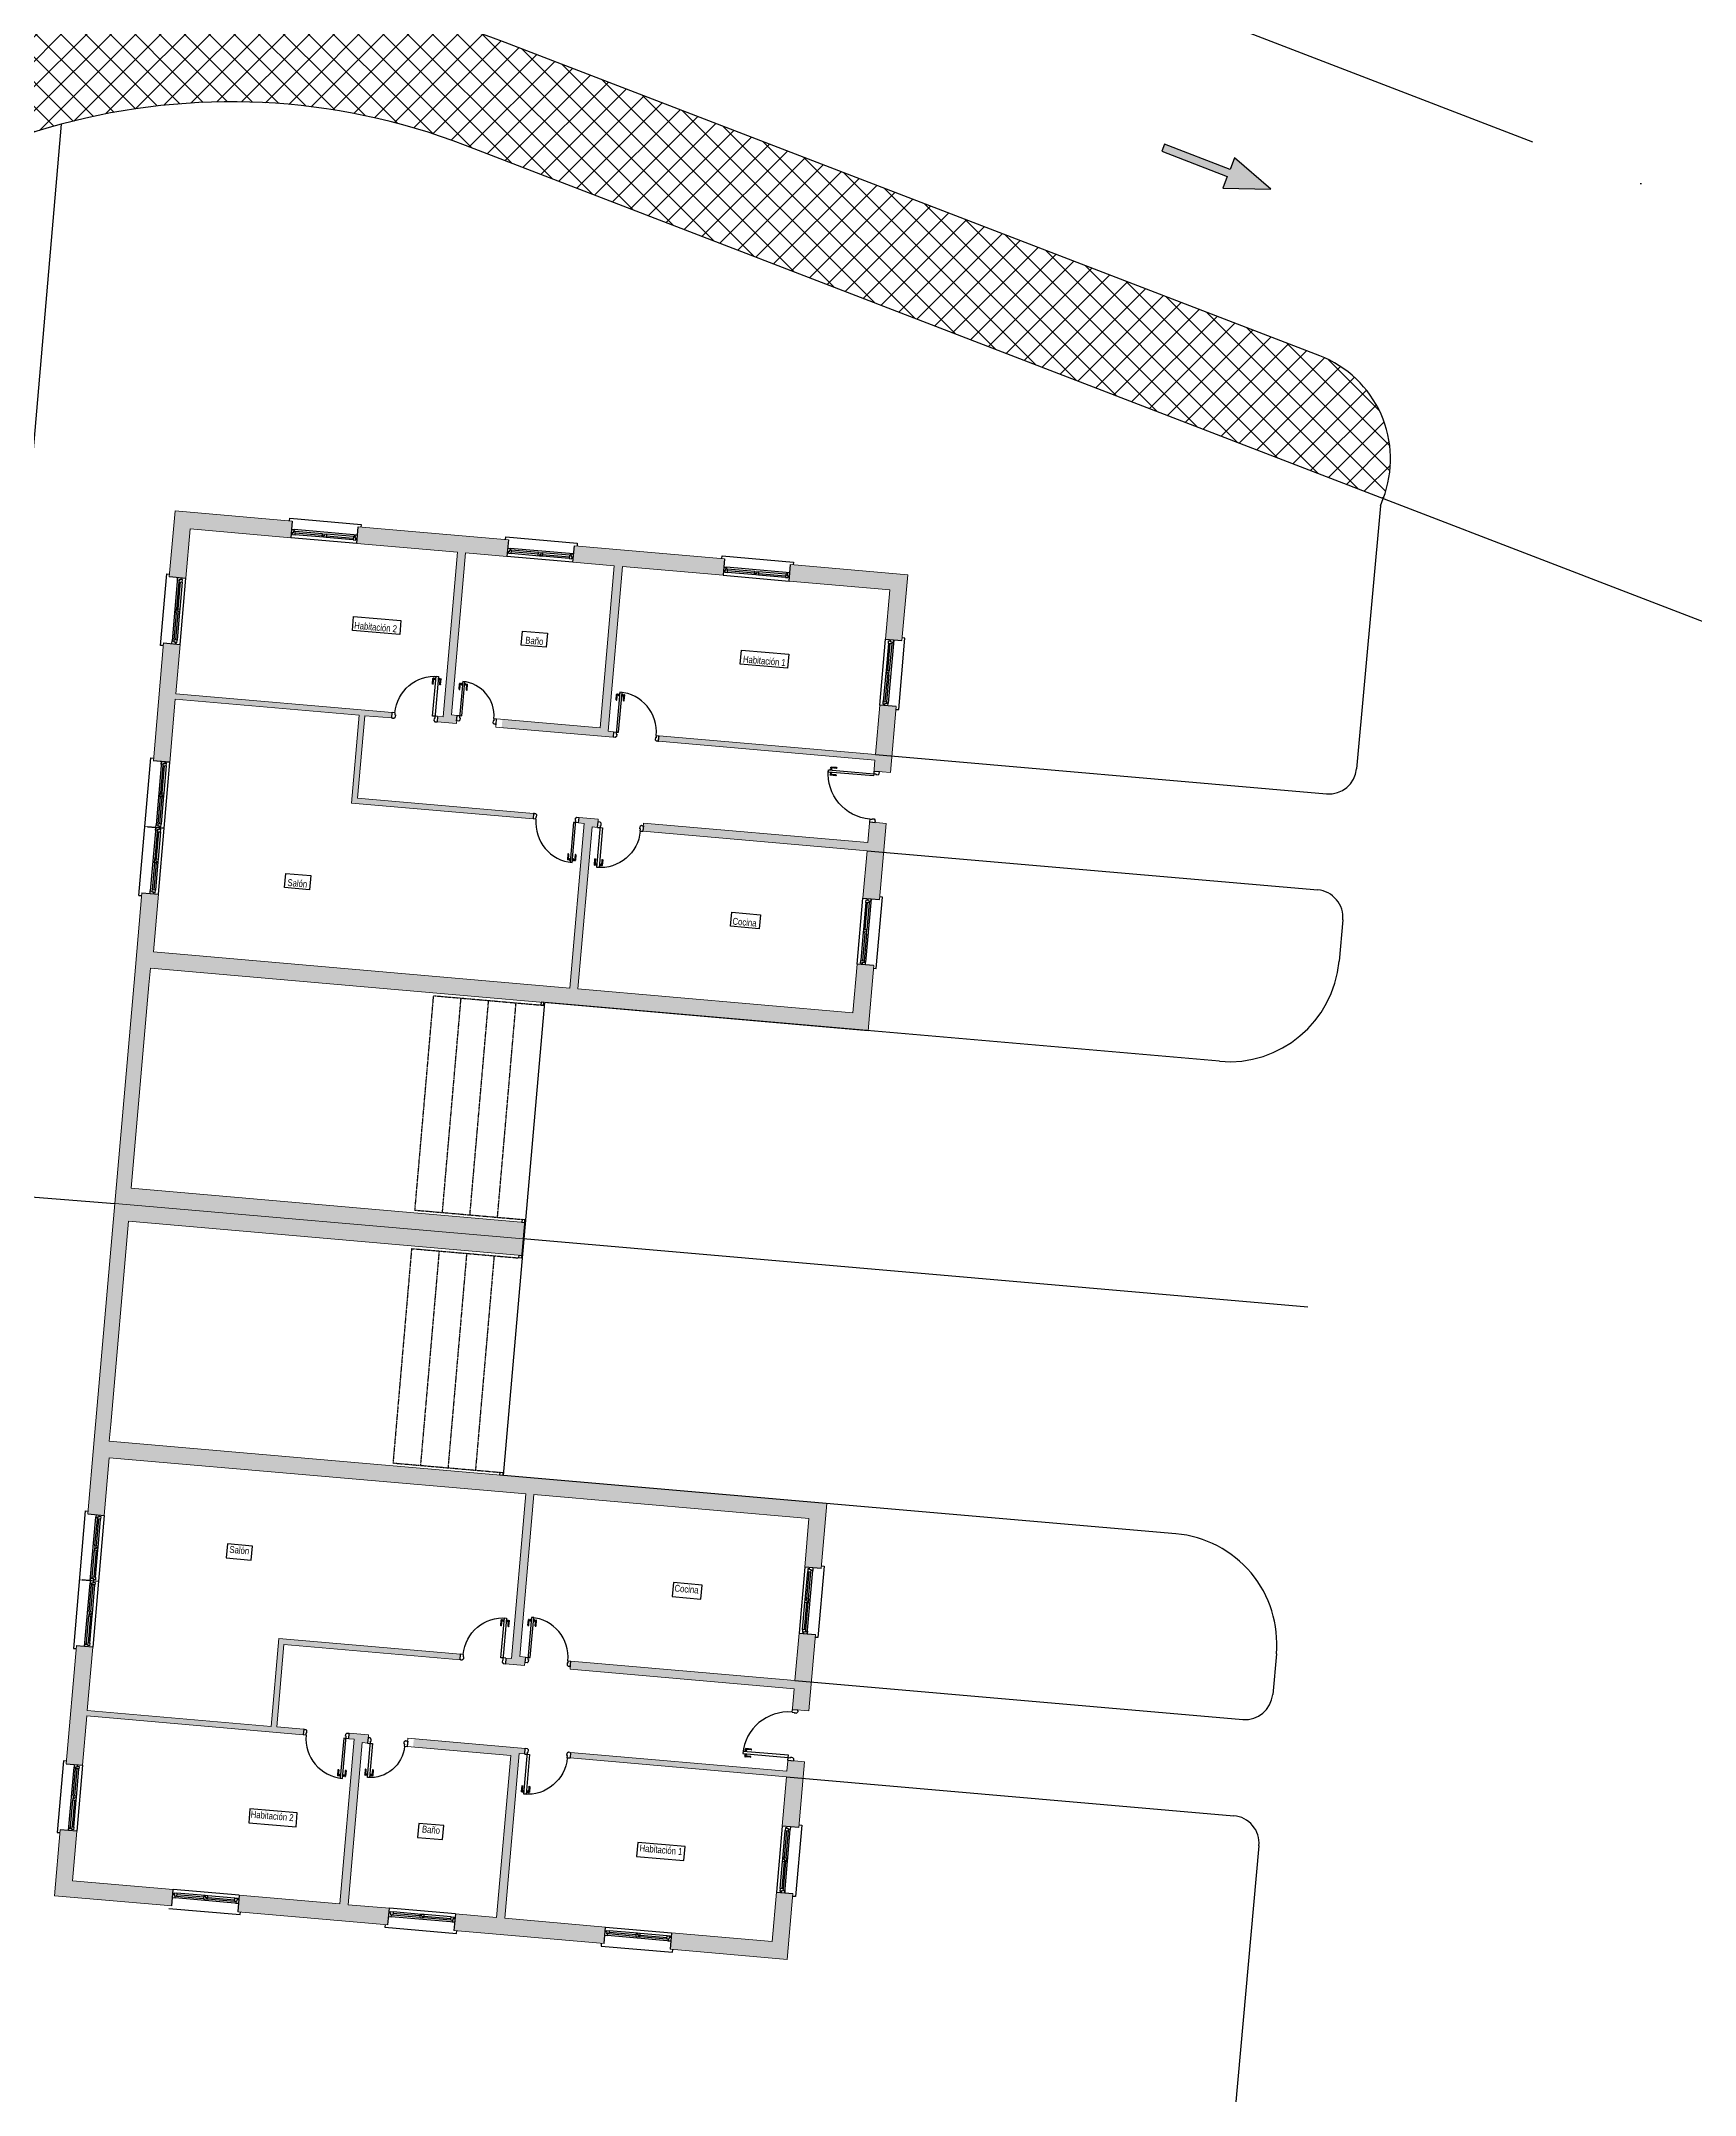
# Model space of a CAD drawing. Header units: millimetres. Extents: x 712192 to 1044287, y 40211 to 168571.
# Drawn here: x 782287 to 803728, y 118261 to 144892 of the extents above; entities that cross this region are included whole.
import ezdxf

# ---------------------------------------------------------------- set-up
doc = ezdxf.new("R2010")
doc.units = ezdxf.units.MM
doc.linetypes.add('ACAD_ISO10W100', pattern=[18, 12, -3, 0, -3])
for name, color, linetype in [('Aceras', 8, 'Continuous'), ('Carpinteria', 14, 'Continuous'), ('Cerramiento', 7, 'Continuous'), ('Cristal', 4, 'Continuous'), ('Fina', 2, 'Continuous'), ('Sombreado muros', 30, 'Continuous'), ('Textos', 5, 'Continuous')]:
    doc.layers.add(name, color=color, linetype=linetype)
for name, color, linetype, lineweight in [('Edificaciones', 6, 'Continuous', 18), ('Parcela', 1, 'Continuous', 30), ('Viales', 7, 'Continuous', 30)]:
    doc.layers.add(name, color=color, linetype=linetype, lineweight=lineweight)
doc.styles.add('basico', font='arial.ttf', dxfattribs={"width": 0.8})

# ---------------------------------------------------------------- blocks, each defined once
blk = doc.blocks.new('p825')
at = {"layer": 'Carpinteria'}
for p, q in [((-0.054, 0.68), (-0.054, 0.78)), ((-0.039, 0.785), (-0.049, 0.785)), ((-0.039, 0.68), (-0.039, 0.785)), ((-0.007, 0.785), (-0.017, 0.785)), ((-0.017, 0.765), (-0.017, 0.785)), ((-0.007, 0.765), (-0.017, 0.765)), ((-0.007, 0.754), (-0.007, 0.796)), ((0, 0.796), (-0.007, 0.796)), ((0, 0.754), (-0.007, 0.754)), ((0.04, 0.825), (0, 0.825)), ((0, 0.825), (0, 0)), ((0.04, 0), (0.04, 0.825)), ((0.04, 0.796), (0.047, 0.796)), ((0.04, 0.754), (0.047, 0.754)), ((0.047, 0.754), (0.047, 0.796)), ((0.047, 0.785), (0.057, 0.785)), ((0.047, 0.765), (0.057, 0.765)), ((0.057, 0.765), (0.057, 0.785)), ((0.079, 0.785), (0.089, 0.785)), ((0.079, 0.68), (0.079, 0.785)), ((0.094, 0.68), (0.094, 0.78)), ((-0.044, 0.675), (-0.049, 0.675)), ((0.084, 0.675), (0.089, 0.675)), ((-0.05, 0), (0, 0)), ((0, 0), (0.04, 0)), ((0, 0), (0, -0.04)), ((0.825, 0), (0.875, 0)), ((0.825, 0), (0.825, -0.04)), ((-0.01, -0.1), (-0.05, -0.1)), ((0.01, -0.08), (-0.01, -0.1)), ((0, -0.04), (0.01, -0.04)), ((0.01, -0.04), (0.01, -0.05)), ((0.01, -0.05), (0.01, -0.06)), ((0.01, -0.06), (0.01, -0.08)), ((0.825, -0.04), (0.815, -0.04)), ((0.815, -0.04), (0.815, -0.05)), ((0.815, -0.05), (0.815, -0.06)), ((0.815, -0.06), (0.815, -0.08)), ((0.815, -0.08), (0.84, -0.1)), ((0.86, -0.1), (0.84, -0.1)), ((0.86, -0.1), (0.875, -0.1))]:
    blk.add_line(p, q, dxfattribs=at)
for centre, radius, start, end in [((-0.049, 0.78), 0.005, 90, 180), ((-0.028, 0.812), 0.0294, 248.0255, 291.9745), ((-0.028, 0.738), 0.0294, 68.0255, 111.9745), ((0, 0), 0.825, 0, 90), ((0.068, 0.812), 0.0294, 248.0255, 291.9745), ((0.068, 0.738), 0.0294, 68.0255, 111.9745), ((0.089, 0.78), 0.005, 0, 90), ((-0.049, 0.68), 0.005, 180, 270), ((-0.044, 0.68), 0.005, 270, 0), ((0.084, 0.68), 0.005, 180, 270), ((0.089, 0.68), 0.005, 270, 0)]:
    blk.add_arc(centre, radius, start, end, dxfattribs=at)
at = {"layer": 'Cerramiento'}
for p, q in [((-0.05, 0), (-0.05, -0.1)), ((0.875, 0), (0.875, -0.1))]:
    blk.add_line(p, q, dxfattribs=at)
blk = doc.blocks.new('p725')
at = {"layer": 'Carpinteria'}
for p, q in [((-0.054, 0.58), (-0.054, 0.68)), ((-0.039, 0.685), (-0.049, 0.685)), ((-0.044, 0.575), (-0.049, 0.575)), ((-0.039, 0.58), (-0.039, 0.685)), ((-0.007, 0.685), (-0.017, 0.685)), ((-0.017, 0.665), (-0.017, 0.685)), ((-0.007, 0.665), (-0.017, 0.665)), ((-0.007, 0.654), (-0.007, 0.696)), ((0, 0.696), (-0.007, 0.696)), ((0, 0.654), (-0.007, 0.654)), ((0.04, 0.725), (0, 0.725)), ((0, 0.725), (0, -0.04)), ((0.04, 0), (0.04, 0.725)), ((0.04, 0.696), (0.047, 0.696)), ((0.04, 0.654), (0.047, 0.654)), ((0.047, 0.654), (0.047, 0.696)), ((0.047, 0.685), (0.057, 0.685)), ((0.047, 0.665), (0.057, 0.665)), ((0.057, 0.665), (0.057, 0.685)), ((0.079, 0.685), (0.089, 0.685)), ((0.079, 0.58), (0.079, 0.685)), ((0.084, 0.575), (0.089, 0.575)), ((0.094, 0.58), (0.094, 0.68)), ((-0.05, 0), (0, 0)), ((0, 0), (0.04, 0)), ((0.725, 0), (0.775, 0)), ((0.725, 0), (0.725, -0.04)), ((-0.01, -0.1), (-0.05, -0.1)), ((0.01, -0.08), (-0.01, -0.1)), ((0, -0.04), (0.01, -0.04)), ((0.01, -0.04), (0.01, -0.08)), ((0.725, -0.04), (0.715, -0.04)), ((0.715, -0.04), (0.715, -0.08)), ((0.74, -0.1), (0.715, -0.08)), ((0.76, -0.1), (0.74, -0.1)), ((0.76, -0.1), (0.775, -0.1))]:
    blk.add_line(p, q, dxfattribs=at)
for centre, radius, start, end in [((-0.049, 0.68), 0.005, 90, 180), ((-0.049, 0.58), 0.005, 180, 270), ((-0.044, 0.58), 0.005, 270, 0), ((-0.028, 0.712), 0.0294, 248.0255, 291.9745), ((-0.028, 0.638), 0.0294, 68.0255, 111.9745), ((0, 0), 0.725, 0, 90), ((0.068, 0.712), 0.0294, 248.0255, 291.9745), ((0.068, 0.638), 0.0294, 68.0255, 111.9745), ((0.084, 0.58), 0.005, 180, 270), ((0.089, 0.68), 0.005, 0, 90), ((0.089, 0.58), 0.005, 270, 0)]:
    blk.add_arc(centre, radius, start, end, dxfattribs=at)
at = {"layer": 'Cerramiento'}
for p, q in [((-0.05, 0), (-0.05, -0.1)), ((0.775, -0.1), (0.775, 0))]:
    blk.add_line(p, q, dxfattribs=at)
blk = doc.blocks.new('ven2')
at = {"layer": 'Carpinteria'}
for p, q in [((0, 0.5), (0.04, 0.5)), ((0.04, 0.4), (0.03, 0.4)), ((0.03, 0.4), (0.03, 0.3)), ((0.04, 0.5), (0.04, 0.4)), ((1, 0.5), (0.04, 0.5)), ((0.06, 0.4), (0.04, 0.4)), ((0.06, 0.2), (0.06, 0.4)), ((0.47, 0.4), (0.06, 0.4)), ((0.47, 0.2), (0.47, 0.4)), ((0.47, 0.4), (0.53, 0.4)), ((0.51, 0.3), (0.51, 0.4)), ((0.53, 0.4), (0.53, 0.2)), ((0.94, 0.4), (0.53, 0.4)), ((0.96, 0.4), (0.94, 0.4)), ((0.94, 0.4), (0.94, 0.2)), ((0.96, 0.4), (0.96, 0.5)), ((0.96, 0.5), (1, 0.5)), ((0.97, 0.4), (0.96, 0.4)), ((0.97, 0.3), (0.97, 0.4)), ((0.03, 0.3), (0, 0.3)), ((0.02, 0.3), (0.02, 0.2)), ((0.02, 0.2), (0.06, 0.2)), ((0.49, 0.2), (0.06, 0.2)), ((0.49, 0.2), (0.49, 0.3)), ((0.49, 0.3), (0.51, 0.3)), ((0.53, 0.2), (0.49, 0.2)), ((0.94, 0.2), (0.53, 0.2)), ((0.94, 0.2), (0.98, 0.2)), ((1, 0.3), (0.97, 0.3)), ((0.98, 0.2), (0.98, 0.3))]:
    blk.add_line(p, q, dxfattribs=at)
at = {"layer": 'Cerramiento'}
for p, q in [((0, 1), (0, 0)), ((1, 0), (1, 1))]:
    blk.add_line(p, q, dxfattribs=at)
at = {"layer": 'Cristal'}
for p, q in [((0.47, 0.3), (0.06, 0.3)), ((0.53, 0.3), (0.94, 0.3))]:
    blk.add_line(p, q, dxfattribs=at)
blk = doc.blocks.new('p625')
at = {"layer": 'Carpinteria'}
for p, q in [((-0.054, 0.48), (-0.054, 0.58)), ((-0.039, 0.585), (-0.049, 0.585)), ((-0.044, 0.475), (-0.049, 0.475)), ((-0.039, 0.48), (-0.039, 0.585)), ((-0.017, 0.565), (-0.017, 0.585)), ((-0.007, 0.585), (-0.017, 0.585)), ((-0.007, 0.565), (-0.017, 0.565)), ((0, 0.596), (-0.007, 0.596)), ((-0.007, 0.554), (-0.007, 0.596)), ((0, 0.554), (-0.007, 0.554)), ((0.04, 0.625), (0, 0.625)), ((0, 0.625), (0, -0.04)), ((0.04, 0), (0.04, 0.625)), ((0.04, 0.596), (0.047, 0.596)), ((0.04, 0.554), (0.047, 0.554)), ((0.047, 0.554), (0.047, 0.596)), ((0.047, 0.585), (0.057, 0.585)), ((0.047, 0.565), (0.057, 0.565)), ((0.057, 0.565), (0.057, 0.585)), ((0.079, 0.48), (0.079, 0.585)), ((0.079, 0.585), (0.089, 0.585)), ((0.084, 0.475), (0.089, 0.475)), ((0.094, 0.48), (0.094, 0.58)), ((-0.05, 0), (0, 0)), ((0, 0), (0.04, 0)), ((0.625, 0), (0.675, 0)), ((0.625, 0), (0.625, -0.04)), ((-0.01, -0.1), (-0.05, -0.1)), ((0.01, -0.08), (-0.01, -0.1)), ((0, -0.04), (0.01, -0.04)), ((0.01, -0.04), (0.01, -0.08)), ((0.625, -0.04), (0.615, -0.04)), ((0.615, -0.04), (0.615, -0.08)), ((0.64, -0.1), (0.615, -0.08)), ((0.66, -0.1), (0.64, -0.1)), ((0.66, -0.1), (0.675, -0.1))]:
    blk.add_line(p, q, dxfattribs=at)
for centre, radius, start, end in [((-0.049, 0.58), 0.005, 90, 180), ((-0.049, 0.48), 0.005, 180, 270), ((-0.044, 0.48), 0.005, 270, 0), ((-0.028, 0.612), 0.0294, 248.0255, 291.9745), ((-0.028, 0.538), 0.0294, 68.0255, 111.9745), ((0, 0), 0.625, 0, 90), ((0.068, 0.612), 0.0294, 248.0255, 291.9745), ((0.068, 0.538), 0.0294, 68.0255, 111.9745), ((0.084, 0.48), 0.005, 180, 270), ((0.089, 0.58), 0.005, 0, 90), ((0.089, 0.48), 0.005, 270, 0)]:
    blk.add_arc(centre, radius, start, end, dxfattribs=at)
at = {"layer": 'Cerramiento'}
for p, q in [((-0.05, -0.1), (-0.05, 0)), ((0.675, -0.1), (0.675, 0))]:
    blk.add_line(p, q, dxfattribs=at)

msp = doc.modelspace()

# ---------------------------------------------------------------- hatches: boundary and pattern name
at = {"layer": 'Aceras'}
h = msp.add_hatch(dxfattribs=at)
h.set_pattern_fill('ANSI37', color=256, scale=71.580675)
h.set_pattern_definition([(45, (270544.93, 3236.83), (-160.7032, 160.7032), []), (135, (270544.93, 3236.83), (-160.7032, -160.7032), [])])
h.paths.add_polyline_path([(757552, 126920, 0.414214), (755563, 127297), (722138, 104533), (722944, 103350)])
h.paths.add_polyline_path([(787790, 143539), (799687, 138960, 0.414214), (798865, 140810), (788304, 144875, 0.319675), (777176, 142017), (764778, 133574, 0.414214), (764401, 131584), (778150, 140948, -0.325822)])
h.paths.add_polyline_path([(824260, 129503), (824297, 129905, 0.335762), (823386, 131373), (810355, 136388, 0.414214), (808504, 135566)])
h.paths.add_polyline_path([(833260, 127573, 0.414214), (831409, 126751), (836939, 124623), (836986, 124935, 0.351854), (836085, 126485)])
h.paths.add_polyline_path([(852012, 118821, -0.378204), (856528, 111652), (854208, 97365, 0.414214), (855850, 98548), (857942, 111422, 0.375958), (852475, 120177), (844825, 123121, 0.414214), (842975, 122299)])
h.paths.add_polyline_path([(854898, 92685, 0.421729), (853678, 94333), (850815, 76534, 0.416122), (852466, 77716)])
h.paths.add_polyline_path([(851021, 68815, 0.414214), (849837, 70458), (847818, 58027), (848044, 58026, 0.369067), (849463, 59228)])
at = {"layer": 'Sombreado muros'}
h = msp.add_hatch(dxfattribs=at)
h.set_pattern_fill('SACNCR', color=256, scale=57.26454)
h.set_pattern_definition([(45, (270544.93, 3236.83), (-96.42192, 96.42192), []), (45, (270641.35, 3236.83), (-96.42192, 96.42192), [0, -136.361185])])
h.paths.add_polyline_path([(784023, 138799), (783949, 137945), (784163, 137926), (784219, 138566), (785524, 138453), (785542, 138667)])
h.paths.add_polyline_path([(788345, 138423), (786398, 138592), (786379, 138378), (787684, 138265), (787499, 136129), (787427, 136135), (787421, 136064), (787671, 136042), (787680, 136149), (787609, 136155), (787791, 138255), (788326, 138209)])
h.paths.add_polyline_path([(791147, 138179), (789201, 138348), (789182, 138134), (789717, 138088), (789534, 135988), (788268, 136098), (788259, 135991), (789703, 135865), (789709, 135936), (789638, 135943), (789824, 138079), (791129, 137965)])
h.paths.add_polyline_path([(793522, 137973), (792003, 138105), (791984, 137891), (793289, 137777), (793234, 137137), (793448, 137119)])
h.paths.add_polyline_path([(793373, 136263), (793159, 136281), (793104, 135641), (790298, 135885), (790291, 135814), (793098, 135570), (793085, 135427), (793299, 135409)])
h.paths.add_polyline_path([(793242, 134749), (793028, 134768), (793004, 134500), (790099, 134753), (790089, 134646), (792995, 134393), (792942, 133779), (793156, 133760)])
h.paths.add_polyline_path([(789247, 132603), (789430, 134703), (789501, 134697), (789510, 134804), (789261, 134826), (789254, 134755), (789326, 134748), (789140, 132612), (783742, 133082), (783807, 133829), (783593, 133848), (783509, 132886), (783243, 129821), (788538, 129361), (788557, 129575), (788521, 129578), (783456, 130018), (783685, 132656), (783704, 132870), (793008, 132060), (793081, 132905), (792867, 132923), (792813, 132293)])
h.paths.add_polyline_path([(784027, 136359), (786410, 136152), (786311, 135011), (788666, 134806), (788672, 134877), (786389, 135076), (786482, 136145), (786833, 136115), (786839, 136186), (784033, 136430), (784089, 137070), (783875, 137089), (783742, 135559), (783956, 135540)])
h.paths.add_polyline_path([(783171, 126739), (783189, 126953), (783419, 129590), (788520, 129147), (788538, 129361), (783243, 129821), (782976, 126756), (782892, 125795), (783106, 125776), (783171, 126523), (788570, 126054), (788384, 123918), (788313, 123924), (788306, 123853), (788556, 123831), (788565, 123938), (788494, 123944), (788677, 126045), (792242, 125735), (792187, 125104), (792401, 125086), (792475, 125930), (788283, 126294)])
h.paths.add_polyline_path([(792327, 124230), (792113, 124249), (792060, 123634), (789154, 123887), (789144, 123780), (792050, 123527), (792027, 123260), (792241, 123241)])
h.paths.add_polyline_path([(792184, 122582), (791970, 122600), (791957, 122458), (789151, 122702), (789145, 122630), (791951, 122386), (791895, 121746), (792109, 121728)])
h.paths.add_polyline_path([(792035, 120872), (791821, 120890), (791765, 120250), (790460, 120364), (790442, 120150), (791961, 120018)])
h.paths.add_polyline_path([(789604, 120438), (788299, 120552), (788485, 122688), (788557, 122682), (788563, 122753), (787119, 122878), (787109, 122771), (788375, 122661), (788193, 120561), (787658, 120608), (787639, 120394), (789586, 120224)])
h.paths.add_polyline_path([(786267, 120728), (786450, 122829), (786521, 122823), (786530, 122930), (786281, 122951), (786275, 122880), (786346, 122874), (786160, 120738), (784855, 120851), (784837, 120637), (786783, 120468), (786802, 120682)])
h.paths.add_polyline_path([(783999, 120926), (782694, 121039), (782750, 121679), (782536, 121698), (782462, 120844), (783981, 120712)])
h.paths.add_polyline_path([(782958, 124065), (782744, 124083), (782611, 122554), (782824, 122535), (782880, 123175), (785686, 122931), (785692, 123002), (785341, 123033), (785434, 124103), (787718, 123904), (787724, 123975), (785369, 124180), (785270, 123039), (782886, 123246)])
at = {"layer": 'Viales'}
h = msp.add_hatch(color=256, dxfattribs=at)
h.dxf.hatch_style = 1
h.paths.add_polyline_path([(798121, 146849), (798590, 146443), (798648, 146594), (799496, 146268), (799531, 146358), (798683, 146685), (798742, 146836)])
h.paths.add_polyline_path([(798228, 142973), (797759, 143380), (797701, 143228), (796853, 143554), (796818, 143464), (797666, 143137), (797608, 142986)])
h.paths.add_polyline_path([(824515, 136691), (824984, 136284), (825042, 136436), (825890, 136109), (825925, 136200), (825077, 136527), (825135, 136678)])
h.paths.add_polyline_path([(824153, 133221), (824094, 133070), (823246, 133396), (823211, 133305), (824059, 132979), (824001, 132827), (824622, 132815)])
h.paths.add_polyline_path([(854314, 125274), (854372, 125425), (853751, 125438), (854221, 125032), (854279, 125183), (855127, 124857), (855162, 124948)])
h.paths.add_polyline_path([(853859, 121562), (853390, 121969), (853331, 121817), (852483, 122144), (852448, 122053), (853296, 121726), (853238, 121575)])

# ---------------------------------------------------------------- linework, layer by layer
at = {"layer": 'Carpinteria', "linetype": 'ACAD_ISO10W100'}
for p, q in [((787134, 129734), (787376, 132514)), ((787376, 132514), (788766, 132393)), ((787490, 129703), (787732, 132483)), ((787847, 129672), (788089, 132452)), ((788204, 129641), (788445, 132421)), ((787134, 129734), (788524, 129613)), ((787090, 129235), (786849, 126455)), ((787090, 129235), (788481, 129114)), ((787447, 129204), (787205, 126424)), ((787804, 129173), (787562, 126393)), ((788160, 129142), (787918, 126362)), ((786849, 126455), (788239, 126334))]:
    msp.add_line(p, q, dxfattribs=at)
at = {"layer": 'Carpinteria'}
for p, q in [((788769, 132429), (788766, 132393)), ((788766, 132393), (788802, 132390)), ((788805, 132426), (788769, 132429)), ((788802, 132390), (788805, 132426)), ((788524, 129613), (788521, 129578)), ((788521, 129578), (788557, 129575)), ((788560, 129610), (788524, 129613)), ((788557, 129575), (788560, 129610)), ((788481, 129114), (788484, 129150)), ((788517, 129111), (788481, 129114)), ((788484, 129150), (788520, 129147)), ((788520, 129147), (788517, 129111)), ((788236, 126299), (788239, 126334)), ((788272, 126295), (788236, 126299)), ((788239, 126334), (788275, 126331)), ((788275, 126331), (788272, 126295))]:
    msp.add_line(p, q, dxfattribs=at)
at = {"layer": 'Edificaciones'}
for p, q in [((785524, 138453), (785542, 138667)), ((786379, 138378), (786398, 138592)), ((787499, 136129), (787684, 138265)), ((787609, 136155), (787791, 138255)), ((788326, 138209), (788345, 138423)), ((789182, 138134), (789201, 138348)), ((789534, 135988), (789717, 138088)), ((789638, 135943), (789824, 138079)), ((791129, 137965), (789824, 138079)), ((791129, 137965), (791147, 138179)), ((791984, 137891), (792003, 138105)), ((784163, 137926), (783949, 137945)), ((793289, 137777), (791984, 137891)), ((793234, 137137), (793289, 137777)), ((784089, 137070), (783875, 137089)), ((793448, 137119), (793234, 137137)), ((786410, 136152), (784027, 136359)), ((786839, 136186), (784033, 136430)), ((786410, 136152), (786311, 135011)), ((786482, 136145), (786389, 135076)), ((786833, 136115), (786482, 136145)), ((786839, 136186), (786833, 136115)), ((787427, 136135), (787421, 136064)), ((787499, 136129), (787427, 136135)), ((787680, 136149), (787609, 136155)), ((787680, 136149), (787671, 136042)), ((788193, 136104), (788184, 135997)), ((789534, 135988), (788193, 136104)), ((793373, 136263), (793159, 136281)), ((787671, 136042), (787421, 136064)), ((789703, 135865), (788184, 135997)), ((789709, 135936), (789638, 135943)), ((789709, 135936), (789703, 135865)), ((790298, 135885), (790291, 135814)), ((793104, 135641), (790298, 135885)), ((783956, 135540), (783742, 135559)), ((793098, 135570), (790291, 135814)), ((793085, 135427), (793299, 135409)), ((788672, 134877), (786389, 135076)), ((788666, 134806), (786311, 135011)), ((788666, 134806), (788672, 134877)), ((789254, 134755), (789261, 134826)), ((789326, 134748), (789254, 134755)), ((789510, 134804), (789261, 134826)), ((789501, 134697), (789510, 134804)), ((790089, 134646), (790099, 134753)), ((793004, 134500), (790099, 134753)), ((793028, 134768), (793242, 134749)), ((783881, 134685), (783632, 134706)), ((789140, 132612), (789326, 134748)), ((789247, 132603), (789430, 134703)), ((789501, 134697), (789430, 134703)), ((792995, 134393), (790089, 134646)), ((783807, 133829), (783593, 133848)), ((793156, 133760), (792942, 133779)), ((792867, 132923), (792813, 132293)), ((793081, 132905), (792867, 132923)), ((783685, 132656), (783704, 132870)), ((783189, 126953), (783171, 126739)), ((788570, 126054), (788384, 123918)), ((788677, 126045), (788494, 123944)), ((783106, 125776), (782892, 125795)), ((792187, 125104), (792242, 125735)), ((783032, 124921), (782782, 124942)), ((792401, 125086), (792187, 125104)), ((785270, 123039), (785369, 124180)), ((785341, 123033), (785434, 124103)), ((787724, 123975), (785369, 124180)), ((787718, 123904), (785434, 124103)), ((792327, 124230), (792113, 124249)), ((782958, 124065), (782744, 124083)), ((787724, 123975), (787718, 123904)), ((788313, 123924), (788306, 123853)), ((788556, 123831), (788306, 123853)), ((788384, 123918), (788313, 123924)), ((788565, 123938), (788494, 123944)), ((788565, 123938), (788556, 123831)), ((789154, 123887), (789144, 123780)), ((792060, 123634), (789154, 123887)), ((792050, 123527), (789144, 123780)), ((785686, 122931), (782880, 123175)), ((785270, 123039), (782886, 123246)), ((792027, 123260), (792241, 123241)), ((785692, 123002), (785341, 123033)), ((785686, 122931), (785692, 123002)), ((786346, 122874), (786160, 120738)), ((786450, 122829), (786267, 120728)), ((786275, 122880), (786281, 122951)), ((786346, 122874), (786275, 122880)), ((786530, 122930), (786281, 122951)), ((786521, 122823), (786450, 122829)), ((786521, 122823), (786530, 122930)), ((787034, 122778), (787043, 122885)), ((788375, 122661), (787034, 122778)), ((788563, 122753), (787043, 122885)), ((782824, 122535), (782611, 122554)), ((788375, 122661), (788193, 120561)), ((788485, 122688), (788299, 120552)), ((788557, 122682), (788485, 122688)), ((788557, 122682), (788563, 122753)), ((789145, 122630), (789151, 122702)), ((791951, 122386), (789145, 122630)), ((791957, 122458), (789151, 122702)), ((791970, 122600), (792184, 122582)), ((792109, 121728), (791895, 121746)), ((782750, 121679), (782536, 121698)), ((783999, 120926), (783981, 120712)), ((784855, 120851), (784837, 120637)), ((786802, 120682), (786783, 120468)), ((791821, 120890), (791765, 120250)), ((792035, 120872), (791821, 120890)), ((787658, 120608), (787639, 120394)), ((789604, 120438), (788299, 120552)), ((789604, 120438), (789586, 120224)), ((790460, 120364), (790442, 120150)), ((791765, 120250), (790460, 120364))]:
    msp.add_line(p, q, dxfattribs=at)
for points in [[(785542, 138667), (784023, 138799), (783949, 137945)], [(785524, 138453), (784219, 138566), (784163, 137926)], [(788345, 138423), (786398, 138592)], [(787684, 138265), (786379, 138378)], [(788326, 138209), (787791, 138255)], [(791147, 138179), (789201, 138348)], [(789717, 138088), (789182, 138134)], [(793448, 137119), (793522, 137973), (792003, 138105)], [(783875, 137089), (783742, 135559)], [(784089, 137070), (784033, 136430)], [(784027, 136359), (783956, 135540)], [(793104, 135641), (793159, 136281)], [(793299, 135409), (793373, 136263)], [(793082, 135392), (793098, 135570)], [(793004, 134500), (793031, 134803)], [(793156, 133760), (793242, 134749)], [(792942, 133779), (792995, 134393)], [(783593, 133848), (783509, 132886)], [(783807, 133829), (783742, 133082), (789140, 132612)], [(783704, 132870), (793008, 132060), (793081, 132905)], [(783509, 132886), (783243, 129821), (788538, 129361), (788560, 129610)], [(783685, 132656), (783456, 130018), (788557, 129575)], [(789247, 132603), (792813, 132293)], [(782976, 126756), (783243, 129821), (788538, 129361), (788517, 129111)], [(783189, 126953), (783419, 129590), (788520, 129147)], [(782892, 125795), (782976, 126756)], [(783106, 125776), (783171, 126523), (788570, 126054)], [(783171, 126739), (792475, 125930), (792401, 125086)], [(788677, 126045), (792242, 125735)], [(792113, 124249), (792060, 123634)], [(792327, 124230), (792241, 123241)], [(782611, 122554), (782744, 124083)], [(782886, 123246), (782958, 124065)], [(792050, 123527), (792024, 123224)], [(782824, 122535), (782880, 123175)], [(791973, 122636), (791957, 122458)], [(792184, 122582), (792109, 121728)], [(791951, 122386), (791895, 121746)], [(783981, 120712), (782462, 120844), (782536, 121698)], [(783999, 120926), (782694, 121039), (782750, 121679)], [(786160, 120738), (784855, 120851)], [(786802, 120682), (786267, 120728)], [(792035, 120872), (791961, 120018), (790442, 120150)], [(786783, 120468), (784837, 120637)], [(789586, 120224), (787639, 120394)], [(788193, 120561), (787658, 120608)]]:
    msp.add_lwpolyline(points, dxfattribs=at)
at = {"layer": 'Fina'}
for p, q in [((785507, 138670), (785510, 138705)), ((785510, 138705), (786437, 138625)), ((786437, 138625), (786434, 138589)), ((786379, 138378), (785524, 138453)), ((788309, 138426), (788312, 138462)), ((788312, 138462), (789239, 138381)), ((789239, 138381), (789236, 138345)), ((791112, 138182), (791115, 138218)), ((791115, 138218), (792042, 138137)), ((783836, 137056), (783916, 137983)), ((783916, 137983), (783952, 137980)), ((789182, 138134), (788326, 138209)), ((791129, 137965), (791984, 137891)), ((792042, 138137), (792039, 138102)), ((784089, 137070), (784163, 137926)), ((793406, 136224), (793486, 137151)), ((793486, 137151), (793451, 137154)), ((783872, 137053), (783836, 137056)), ((793159, 136281), (793234, 137137)), ((793370, 136227), (793406, 136224)), ((783554, 133815), (783709, 135598)), ((783709, 135598), (783745, 135595)), ((783881, 134685), (783956, 135540)), ((783807, 133829), (783881, 134685)), ((783554, 133815), (783590, 133812)), ((792867, 132923), (792942, 133779)), ((793114, 132866), (793194, 133793)), ((793194, 133793), (793159, 133796)), ((793078, 132869), (793114, 132866)), ((782860, 125834), (782705, 124051)), ((782860, 125834), (782896, 125831)), ((783106, 125776), (783032, 124921)), ((783032, 124921), (782958, 124065)), ((792187, 125104), (792113, 124249)), ((792440, 125118), (792359, 124191)), ((792404, 125121), (792440, 125118)), ((792359, 124191), (792324, 124194)), ((782705, 124051), (782740, 124048)), ((782578, 122592), (782497, 121665)), ((782614, 122589), (782578, 122592)), ((782824, 122535), (782750, 121679)), ((791895, 121746), (791821, 120890)), ((792148, 121760), (792067, 120833)), ((792112, 121763), (792148, 121760)), ((782497, 121665), (782533, 121662)), ((784855, 120851), (783999, 120926)), ((783942, 120679), (784869, 120599)), ((787658, 120608), (786802, 120682)), ((792067, 120833), (792032, 120836)), ((784869, 120599), (784872, 120634)), ((786748, 120471), (786745, 120435)), ((786745, 120435), (787672, 120355)), ((787672, 120355), (787675, 120390)), ((789604, 120438), (790460, 120364)), ((789550, 120227), (789547, 120192)), ((789547, 120192), (790474, 120111)), ((790474, 120111), (790477, 120147))]:
    msp.add_line(p, q, dxfattribs=at)
at = {"layer": 'Parcela'}
for p, q in [((782548, 143814), (778766, 99988)), ((781351, 129969), (783243, 129821))]:
    msp.add_line(p, q, dxfattribs=at)
msp.add_lwpolyline([(852012, 118821), (787790, 143539, 0.325822), (778150, 140948), (722944, 103350), (732613, 68202), (724717, 65744), (724234, 63740, 0.180942), (725923, 49944, 0.177877), (732879, 43605, 0.071967), (742428, 41236, 0.049784), (752504, 41236, -0.049784), (756785, 41236), (776408, 79455), (778766, 99988), (832631, 93802)], format="xyb", dxfattribs=at)
at = {"layer": 'Textos'}
for points in [[(786936, 137197), (786322, 137250), (786338, 137432), (786952, 137378)], [(788836, 137032), (788512, 137060), (788528, 137241), (788852, 137213)], [(791964, 136760), (791350, 136813), (791366, 136994), (791980, 136941)], [(785768, 133889), (785444, 133918), (785460, 134099), (785783, 134071)], [(791596, 133382), (791226, 133415), (791242, 133596), (791612, 133564)], [(785027, 125378), (784704, 125406), (784688, 125225), (785012, 125197)], [(790856, 124871), (790486, 124904), (790470, 124722), (790841, 124690)], [(785608, 121919), (784994, 121972), (784978, 121791), (785592, 121737)], [(787507, 121754), (787183, 121782), (787168, 121600), (787491, 121572)], [(790636, 121481), (790022, 121535), (790006, 121354), (790620, 121300)]]:
    msp.add_lwpolyline(points, close=True, dxfattribs=at)
at = {"layer": 'Viales', "linetype": 'Continuous'}
for p, q in [((796853, 143554), (796818, 143464)), ((796818, 143464), (797666, 143137)), ((797759, 143380), (797701, 143228)), ((798228, 142973), (797759, 143380)), ((797666, 143137), (797608, 142986)), ((797608, 142986), (798228, 142973))]:
    msp.add_line(p, q, dxfattribs=at)
at = {"layer": 'Viales'}
for p, q in [((797701, 143228), (796853, 143554)), ((799650, 138864), (799341, 135457)), ((793104, 135641), (798954, 135132)), ((792995, 134393), (798838, 133885)), ((799164, 133496), (799115, 132961)), ((788283, 126294), (788816, 132425)), ((797565, 131664), (788816, 132425)), ((798709, 128476), (788538, 129361)), ((797000, 125536), (788283, 126294)), ((798302, 123981), (798254, 123454)), ((792060, 123634), (797867, 123129)), ((791951, 122386), (797751, 121882)), ((798076, 121493), (797285, 112756))]:
    msp.add_line(p, q, dxfattribs=at)
at = {"layer": 'Viales', "linetype": 'ACAD_ISO10W100', "ltscale": 500}
msp.add_lwpolyline([(860424, 120953), (787419, 149051)], dxfattribs=at)
at = {"layer": 'Viales'}
msp.add_lwpolyline([(799650, 138864), (799687, 138960, 0.414214), (798865, 140810), (788304, 144875, 0.319675), (777176, 142017), (764778, 133574, 0.414214), (764401, 131584), (764401, 131584)], format="xyb", dxfattribs=at)
for centre, radius, start, end in [((798985, 135489), 358, 265.0297, 354.8252), ((798807, 133529), 358, 354.8252, 85.0297), ((797689, 133090), 1432, 265.0297, 354.8252), ((796876, 124110), 1432, 354.8252, 85.0297), ((797898, 123486), 358, 265.0297, 354.8252), ((797720, 121525), 358, 354.8252, 85.0297)]:
    msp.add_arc(centre, radius, start, end, dxfattribs=at)

# ---------------------------------------------------------------- block references
at = {"layer": 'Cerramiento'}
for name, p, xscale, yscale, zscale, rotation in [('p725', (787392, 136138), -715.8067457142452, 715.8067457142453, 715.8067457142453, 355.0296765459616), ('p625', (787715, 136146), 710.0802917653224, 710.0802917653224, 710.0802917653224, 355.02967654602), ('p725', (789745, 135933), 715.8067457142452, 715.8067457142452, 715.8067457142452, 355.0296765459616), ('p825', (793082, 135392), -715.8067457142452, 715.8067457142453, 715.8067457142453, 85.02967654613396), ('p725', (789219, 134758), 715.8067457142454, 715.8067457142454, 715.8067457142454, 175.0296765459615), ('p725', (789537, 134694), -715.8067457142452, 715.8067457142453, 715.8067457142453, 175.0296765459616), ('p725', (788277, 123927), -715.8067457142453, 715.8067457142454, 715.8067457142453, 355.0296765459614), ('p725', (788601, 123935), 715.8067457142452, 715.8067457142452, 715.8067457142452, 355.0296765459614), ('p825', (791973, 122636), 715.8067457142452, 715.8067457142452, 715.8067457142452, 85.02967654578899), ('p725', (786239, 122883), 715.8067457142452, 715.8067457142452, 715.8067457142452, 175.0296765459615), ('p625', (786556, 122820), -710.0802917653225, 710.0802917653225, 710.0802917653225, 175.0296765458993), ('p725', (788592, 122678), -715.806745714245, 715.8067457142453, 715.8067457142453, 175.0296765459614)]:
    msp.add_blockref(name, p, dxfattribs=dict(at, xscale=xscale, yscale=yscale, zscale=zscale, rotation=rotation))
at = {"layer": 'Fina', "yscale": 214.7420237142814, "zscale": 858.9680948570943}
for p, xscale, rotation in [((785524, 138453), 858.9680948570943, 355.0296765459616), ((788326, 138209), 858.9680948570943, 355.0296765459616), ((791129, 137965), 858.9680948570943, 355.0296765459616), ((784089, 137070), 858.9680948570943, 85.02967654596156), ((793159, 136281), -858.9680948570943, 265.0296765459615), ((783881, 134685), 858.9680948570943, 85.02967654596156), ((783807, 133829), 858.9680948570943, 85.02967654596156), ((792867, 132923), -858.9680948570943, 265.0296765459615), ((783106, 125776), -858.9680948570943, 85.02967654596138), ((783032, 124921), -858.9680948570943, 85.02967654596138), ((792187, 125104), 858.9680948570943, 265.0296765459615), ((782824, 122535), -858.9680948570943, 85.02967654596138), ((791895, 121746), 858.9680948570943, 265.0296765459615), ((783999, 120926), -858.9680948570943, 175.0296765459614), ((786802, 120682), -858.9680948570943, 175.0296765459614), ((789604, 120438), -858.9680948570943, 175.0296765459614)]:
    msp.add_blockref('ven2', p, dxfattribs=dict(at, xscale=xscale, rotation=rotation))

# ---------------------------------------------------------------- texts
at = {"layer": 'Textos', "style": 'basico', "width": 0.8}
for s, height, p in [('Habitación 2', 89.48, (786343, 137273)), ('Baño', 89.5, (788562, 137081)), ('Habitación 1', 89.48, (791384, 136835)), ('Salón', 89.5, (785478, 133938)), ('Cocina', 89.5, (791248, 133437)), ('Salón', 89.5, (784726, 125291)), ('Cocina', 89.5, (790496, 124789)), ('Habitación 2', 89.48, (785002, 121858)), ('Baño', 89.5, (787222, 121665)), ('Habitación 1', 89.48, (790043, 121419))]:
    msp.add_text(s, height=height, rotation=355.0297, dxfattribs=at).set_placement(p)

doc.saveas('drawing.dxf')
